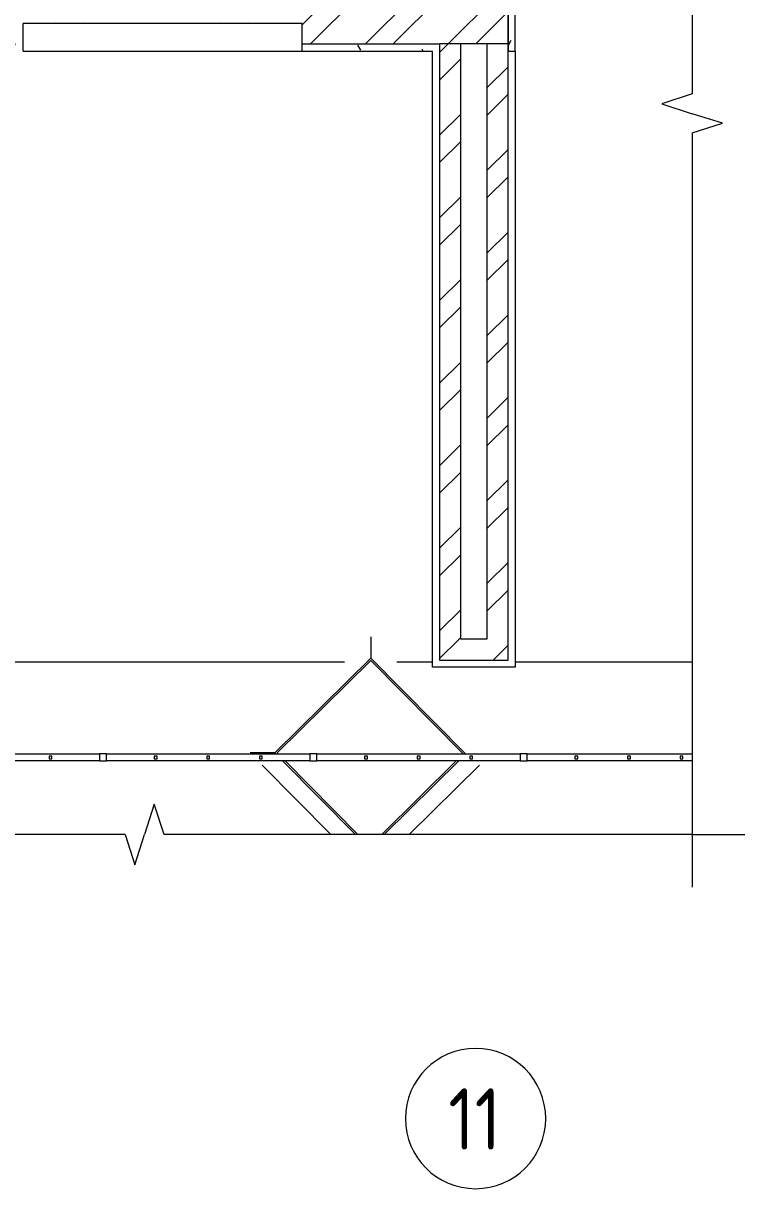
# Model space of a CAD drawing. Header units: millimetres. Extents: x -515342 to 330399, y -224905 to 507333.
# Drawn here: x -388295 to -384180, y 486546 to 493194 of the extents above; entities that cross this region are included whole.
import ezdxf

# ---------------------------------------------------------------- set-up
doc = ezdxf.new("R2010")
doc.units = ezdxf.units.MM
for name, color, linetype, lineweight in [('Аннотация', 7, 'Continuous', 0), ('Витраж', 7, 'Continuous', 0), ('Крыша', 7, 'Continuous', 0), ('Обобщенные модели', 7, 'Continuous', 0), ('Оси', 7, 'Continuous', 0), ('Стены', 7, 'Continuous', 0), ('Стены внутренние', 7, 'Continuous', 0), ('Стены наружные', 7, 'Continuous', 0), ('Стены несущие', 7, 'Continuous', 0), ('Стены отделка', 7, 'Continuous', 0), ('Узлы', 7, 'Continuous', 0)]:
    doc.layers.add(name, color=color, linetype=linetype, lineweight=lineweight)
doc.styles.add('GOST Common', font='', dxfattribs={"width": 0.9, "height": 350})
doc.styles.get('GOST Common').set_extended_font_data('GOST Common')
pattern_1 = [(45, (-474945.14, 488866.48), (-235.7317, 235.7317), []), (45, (-474788, 488866.48), (-235.7317, 235.7317), [])]
pattern_2 = [(0, (-474945.14, 488866.48), (406.4, 101.6), [33.528, -271.272, 33.528, -271.272, -1625.6]), (0, (-474945.14, 488866.48), (406.4, 101.6), [-609.6, 33.528, -576.072, 33.528, -271.272, -711.2]), (0, (-474945.14, 488866.48), (406.4, 101.6), [-1524, 33.528, -169.672, 33.528, -474.472]), (120, (-474792.74, 488917.28), (-291.18818, 301.15272), [33.528, -271.272, 33.528, -271.272, -1625.6]), (120, (-474792.74, 488917.28), (-291.18818, 301.15272), [-609.6, 33.528, -576.072, 33.528, -271.272, -711.2]), (120, (-474792.74, 488917.28), (-291.18818, 301.15272), [-1524, 33.528, -169.672, 33.528, -474.472]), (240, (-474741.94, 489120.48), (-115.21182, -402.75272), [33.528, -271.272, 33.528, -271.272, -1625.6]), (240, (-474741.94, 489120.48), (-115.21182, -402.75272), [-609.6, 33.528, -576.072, 33.528, -271.272, -711.2]), (240, (-474741.94, 489120.48), (-115.21182, -402.75272), [-1524, 33.528, -169.672, 33.528, -474.472])]

# ---------------------------------------------------------------- blocks, each defined once
blk = doc.blocks.new('Прямоугольный импост - АР_Импост_16х16 _вертикальное заполнение ограждений_-10058717-О_АР_П_Крыша - фрагмент 3')
at = {"layer": 'Витраж', "lineweight": 18}
for p, q in [((-8, 8), (8, 8)), ((-8, -8), (-8, 8)), ((8, 8), (8, -8)), ((8, -8), (-8, -8))]:
    blk.add_line(p, q, dxfattribs=at)
blk = doc.blocks.new('Прямоугольный импост - АР_Импост_40х40 _поручень ограждения на кровле_-10059252-О_АР_П_Крыша - фрагмент 3')
at = {"layer": 'Витраж', "lineweight": 18}
for p, q in [((-20, 20), (20, 20)), ((-20, -20), (-20, 20)), ((20, 20), (20, -20)), ((20, -20), (-20, -20))]:
    blk.add_line(p, q, dxfattribs=at)
blk = doc.blocks.new('Прямоугольный импост - АР_Импост_40х40 _поручень ограждения на кровле_-10058582-О_АР_П_Крыша - фрагмент 3')
at = {"layer": 'Витраж'}
for p, q in [((90405, 160), (90465, 160)), ((90465, 120), (90405, 120))]:
    blk.add_line(p, q, dxfattribs=at)
blk = doc.blocks.new('Прямоугольный импост - АР_Импост_40х40 _поручень ограждения на кровле_-V9-О_АР_П_Крыша - фрагмент 3')
at = {"layer": 'Витраж'}
for p, q in [((90105, 160), (90405, 160)), ((90405, 120), (90105, 120))]:
    blk.add_line(p, q, dxfattribs=at)
blk = doc.blocks.new('Прямоугольный импост - АР_Импост_40х40 _поручень ограждения на кровле_-V10-О_АР_П_Крыша - фрагмент 3')
at = {"layer": 'Витраж'}
for p, q in [((89525, 160), (89805, 160)), ((89805, 120), (89525, 120))]:
    blk.add_line(p, q, dxfattribs=at)
blk = doc.blocks.new('Прямоугольный импост - АР_Импост_40х40 _поручень ограждения на кровле_-V11-О_АР_П_Крыша - фрагмент 3')
at = {"layer": 'Витраж'}
for p, q in [((89205, 160), (89485, 160)), ((89485, 120), (89205, 120))]:
    blk.add_line(p, q, dxfattribs=at)
blk = doc.blocks.new('откос_окно_штукатурка - АР_Отделка_Откос-10187838-О_АР_П_Крыша - фрагмент 3')
at = {"layer": 'Обобщенные модели'}
for p, q in [((-795, 0), (-795, 156)), ((795, 156), (-795, 156)), ((795, 0), (795, 156)), ((-795, 0), (795, 0))]:
    blk.add_line(p, q, dxfattribs=at)
blk = doc.blocks.new('Обрыв_Прямоугольник - По умолчанию-9739467-О_АР_П_Крыша - фрагмент 3')
at = {"layer": 'Узлы'}
for p, q in [((6248.9, 0), (6248.9, -3999.9)), ((6248.9, -4222.5), (6248.9, -8225)), ((3014.5, -8225), (0, -8225)), ((6248.9, -8225), (3237.1, -8225))]:
    blk.add_line(p, q, dxfattribs=at)
blk = doc.blocks.new('Ось сетки - Круг_Ø8 мм-6577-О_АР_П_Крыша - фрагмент 3')
at = {"layer": 'Оси'}
for start, end in [(360, 180), (180, 360)]:
    blk.add_arc((0, 0), 4, start, end, dxfattribs=at)

msp = doc.modelspace()

# ---------------------------------------------------------------- hatches: boundary and pattern name
at = {"layer": 'Стены внутренние'}
h = msp.add_hatch(dxfattribs=at)
h.set_pattern_fill('FP_2', color=256, style=0, pattern_type=2)
h.set_pattern_definition(pattern_2)
h.paths.add_polyline_path([(-385490.1429, 493036.4811), (-385490.1429, 495451.4811), (-385530.1429, 495451.4811), (-385530.1429, 493036.4811)])
h = msp.add_hatch(dxfattribs=at)
h.set_pattern_fill('FP_1', color=256, style=0, pattern_type=2)
h.set_pattern_definition(pattern_1)
h.paths.add_polyline_path([(-385530.1429, 493076.4811), (-385530.1429, 493456.4811), (-389510.1429, 493456.4811), (-389510.1429, 493076.4811), (-388295.1429, 493076.4811), (-388295.1429, 493192.4811), (-386705.1429, 493192.4811), (-386705.1429, 493076.4811), (-385574.8433, 493076.4811)])
h.paths.add_polyline_path([(-386705.1429, 493196.4811), (-388295.1429, 493196.4811), (-388295.1429, 493256.4811), (-386705.1429, 493255.5922), (-386705.1429, 493210.4811)])
h = msp.add_hatch(dxfattribs=at)
h.set_pattern_fill('FP_2', color=256, style=0, pattern_type=2)
h.set_pattern_definition(pattern_2)
h.paths.add_polyline_path([(-388295.1429, 493036.4811), (-388295.1429, 493076.4811), (-389080.1429, 493076.4811), (-389080.1429, 493036.4811), (-388527.7774, 493036.4811)])
h.paths.add_polyline_path([(-386559.1547, 493036.4811), (-385960.1429, 493036.4811), (-385960.1429, 493076.4811), (-386705.1429, 493076.4811), (-386705.1429, 493036.4811)])
at = {"layer": 'Стены наружные'}
h = msp.add_hatch(dxfattribs=at)
h.set_pattern_fill('FP_1', color=256, style=0, pattern_type=2)
h.set_pattern_definition(pattern_1)
h.paths.add_polyline_path([(-385920.1429, 489681.4811), (-385800.1429, 489681.4811), (-385800.1429, 493076.4811), (-385920.1429, 493076.4811), (-385920.1429, 489683.3979)])
h = msp.add_hatch(dxfattribs=at)
h.set_pattern_fill('FP_1', color=256, style=0, pattern_type=2)
h.set_pattern_definition(pattern_1)
h.paths.add_polyline_path([(-385650.1429, 489681.4811), (-385530.1429, 489681.4811), (-385530.1429, 493076.4811), (-385650.1429, 493076.4811), (-385650.1429, 489683.3979)])
h = msp.add_hatch(dxfattribs=at)
h.set_pattern_fill('FP_1', color=256, style=0, pattern_type=2)
h.set_pattern_definition(pattern_1)
h.paths.add_polyline_path([(-385530.1429, 489561.4811), (-385530.1429, 489681.4811), (-385920.1429, 489681.4811), (-385920.1429, 489561.4811), (-385531.5736, 489561.4811)])

# ---------------------------------------------------------------- linework, layer by layer
at = {"layer": 'Аннотация'}
for p, q in [((-384480.1429, 492791.5985), (-384653.4431, 492735.2898)), ((-384480.1429, 492791.5985), (-384653.4431, 492735.2898)), ((-384653.4431, 492735.2898), (-384480.1429, 492678.9811)), ((-384653.4431, 492735.2898), (-384480.1429, 492678.9811)), ((-384306.9378, 492623.9811), (-384480.1429, 492678.9811)), ((-384306.9378, 492623.9811), (-384480.1429, 492678.9811)), ((-384480.1429, 492568.9811), (-384306.9378, 492623.9811)), ((-384480.1429, 492568.9811), (-384306.9378, 492623.9811)), ((-387548.2992, 488739.7814), (-387604.6079, 488566.4811)), ((-387548.2992, 488739.7814), (-387604.6079, 488566.4811)), ((-387491.9906, 488566.4811), (-387548.2992, 488739.7814)), ((-387491.9906, 488566.4811), (-387548.2992, 488739.7814)), ((-387714.6079, 488566.4811), (-387659.6079, 488393.276)), ((-387714.6079, 488566.4811), (-387659.6079, 488393.276)), ((-387659.6079, 488393.276), (-387604.6079, 488566.4811)), ((-387659.6079, 488393.276), (-387604.6079, 488566.4811)), ((-384480.1429, 488566.4811), (-384180.1429, 488566.4811)), ((-384480.1429, 488566.4811), (-384480.1429, 488266.4811))]:
    msp.add_line(p, q, dxfattribs=at)
at = {"layer": 'Крыша'}
for p, q in [((-389004.8182, 489551.4811), (-386463.878, 489551.4811)), ((-386846.7158, 489031.6857), (-386313.4867, 489559.1009)), ((-386313.4867, 489559.1009), (-385786.6742, 489026.4811)), ((-386164.8182, 489551.4811), (-385960.1429, 489551.4811)), ((-385490.1429, 489551.4811), (-384480.1429, 489551.4811)), ((-386841.5679, 489026.4811), (-386846.7158, 489031.6857)), ((-386386.5834, 488566.4811), (-386802.004, 488986.4811)), ((-385825.8965, 488986.4811), (-386250.5263, 488566.4811))]:
    msp.add_line(p, q, dxfattribs=at)
at = {"layer": 'Стены'}
for p, q in [((-386312.7496, 489693.5696), (-386313.4092, 489573.2428)), ((-386860.8577, 489031.7632), (-387000.6643, 489032.5296)), ((-386933.5589, 488963.0629), (-386541.3011, 488566.4811)), ((-385693.1496, 488963.0629), (-386094.103, 488566.4811))]:
    msp.add_line(p, q, dxfattribs=at)
at = {"layer": 'Стены внутренние'}
for p, q in [((-385960.1429, 493076.4811), (-385920.1429, 493076.4811)), ((-385920.1429, 493076.4811), (-385920.1429, 489561.4811)), ((-385960.1429, 489521.4811), (-385960.1429, 493036.4811)), ((-385530.1429, 489561.4811), (-385530.1429, 493036.4811)), ((-385530.1429, 493036.4811), (-385490.1429, 493036.4811)), ((-385490.1429, 493036.4811), (-385490.1429, 489521.4811)), ((-385920.1429, 489561.4811), (-385530.1429, 489561.4811)), ((-385490.1429, 489521.4811), (-385960.1429, 489521.4811))]:
    msp.add_line(p, q, dxfattribs=at)
at = {"layer": 'Стены наружные'}
for p, q in [((-386860.8577, 489031.7632), (-386313.4092, 489573.2428)), ((-386313.4092, 489573.2428), (-385772.6089, 489026.4811)), ((-386860.8577, 489031.7632), (-386855.6332, 489026.4811)), ((-386400.6486, 488566.4811), (-386816.0693, 488986.4811)), ((-385811.6762, 488986.4811), (-386236.306, 488566.4811))]:
    msp.add_line(p, q, dxfattribs=at)
at = {"layer": 'Стены несущие'}
for p, q in [((-385530.1429, 493036.4811), (-385530.1429, 495451.4811)), ((-386705.1429, 493076.4811), (-385960.1429, 493076.4811)), ((-385530.1429, 493076.4811), (-385920.1429, 493076.4811)), ((-385800.1429, 489681.4811), (-385800.1429, 493076.4811)), ((-385650.1429, 493076.4811), (-385650.1429, 489681.4811)), ((-385650.1429, 489681.4811), (-385800.1429, 489681.4811))]:
    msp.add_line(p, q, dxfattribs=at)
at = {"layer": 'Стены отделка'}
for p, q in [((-385530.1429, 495451.4811), (-385530.1429, 493036.4811)), ((-385490.1429, 493036.4811), (-385490.1429, 495491.4811)), ((-386705.1429, 493036.4811), (-385960.1429, 493036.4811))]:
    msp.add_line(p, q, dxfattribs=at)

# ---------------------------------------------------------------- block references
at = {"layer": 'Витраж'}
for name, p in [('Прямоугольный импост - АР_Импост_40х40 _поручень ограждения на кровле_-V9-О_АР_П_Крыша - фрагмент 3', (-478545.1429, 488866.4811)), ('Прямоугольный импост - АР_Импост_40х40 _поручень ограждения на кровле_-V11-О_АР_П_Крыша - фрагмент 3', (-477345.1429, 488866.4811)), ('Прямоугольный импост - АР_Импост_40х40 _поручень ограждения на кровле_-V10-О_АР_П_Крыша - фрагмент 3', (-477345.1429, 488866.4811)), ('Прямоугольный импост - АР_Импост_40х40 _поручень ограждения на кровле_-V9-О_АР_П_Крыша - фрагмент 3', (-477645.1429, 488866.4811)), ('Прямоугольный импост - АР_Импост_40х40 _поручень ограждения на кровле_-V9-О_АР_П_Крыша - фрагмент 3', (-477345.1429, 488866.4811)), ('Прямоугольный импост - АР_Импост_40х40 _поручень ограждения на кровле_-V11-О_АР_П_Крыша - фрагмент 3', (-476145.1429, 488866.4811)), ('Прямоугольный импост - АР_Импост_40х40 _поручень ограждения на кровле_-V10-О_АР_П_Крыша - фрагмент 3', (-476145.1429, 488866.4811)), ('Прямоугольный импост - АР_Импост_40х40 _поручень ограждения на кровле_-V9-О_АР_П_Крыша - фрагмент 3', (-476445.1429, 488866.4811)), ('Прямоугольный импост - АР_Импост_40х40 _поручень ограждения на кровле_-V9-О_АР_П_Крыша - фрагмент 3', (-476145.1429, 488866.4811)), ('Прямоугольный импост - АР_Импост_40х40 _поручень ограждения на кровле_-V11-О_АР_П_Крыша - фрагмент 3', (-474945.1429, 488866.4811)), ('Прямоугольный импост - АР_Импост_40х40 _поручень ограждения на кровле_-V10-О_АР_П_Крыша - фрагмент 3', (-474945.1429, 488866.4811)), ('Прямоугольный импост - АР_Импост_40х40 _поручень ограждения на кровле_-V9-О_АР_П_Крыша - фрагмент 3', (-475245.1429, 488866.4811)), ('Прямоугольный импост - АР_Импост_40х40 _поручень ограждения на кровле_-V9-О_АР_П_Крыша - фрагмент 3', (-474945.1429, 488866.4811)), ('Прямоугольный импост - АР_Импост_40х40 _поручень ограждения на кровле_-10058582-О_АР_П_Крыша - фрагмент 3', (-474945.1429, 488866.4811))]:
    msp.add_blockref(name, p, dxfattribs=at)
at = {"layer": 'Витраж', "extrusion": (0, 0, -1), "rotation": 180}
for name, p in [('Прямоугольный импост - АР_Импост_16х16 _вертикальное заполнение ограждений_-10058717-О_АР_П_Крыша - фрагмент 3', (388140.1429, 489006.4811)), ('Прямоугольный импост - АР_Импост_40х40 _поручень ограждения на кровле_-10059252-О_АР_П_Крыша - фрагмент 3', (387840.1429, 489006.4811)), ('Прямоугольный импост - АР_Импост_16х16 _вертикальное заполнение ограждений_-10058717-О_АР_П_Крыша - фрагмент 3', (387540.1429, 489006.4811)), ('Прямоугольный импост - АР_Импост_16х16 _вертикальное заполнение ограждений_-10058717-О_АР_П_Крыша - фрагмент 3', (387240.1429, 489006.4811)), ('Прямоугольный импост - АР_Импост_16х16 _вертикальное заполнение ограждений_-10058717-О_АР_П_Крыша - фрагмент 3', (386940.1429, 489006.4811)), ('Прямоугольный импост - АР_Импост_40х40 _поручень ограждения на кровле_-10059252-О_АР_П_Крыша - фрагмент 3', (386640.1429, 489006.4811)), ('Прямоугольный импост - АР_Импост_16х16 _вертикальное заполнение ограждений_-10058717-О_АР_П_Крыша - фрагмент 3', (386340.1429, 489006.4811)), ('Прямоугольный импост - АР_Импост_16х16 _вертикальное заполнение ограждений_-10058717-О_АР_П_Крыша - фрагмент 3', (386040.1429, 489006.4811)), ('Прямоугольный импост - АР_Импост_16х16 _вертикальное заполнение ограждений_-10058717-О_АР_П_Крыша - фрагмент 3', (385740.1429, 489006.4811)), ('Прямоугольный импост - АР_Импост_40х40 _поручень ограждения на кровле_-10059252-О_АР_П_Крыша - фрагмент 3', (385440.1429, 489006.4811)), ('Прямоугольный импост - АР_Импост_16х16 _вертикальное заполнение ограждений_-10058717-О_АР_П_Крыша - фрагмент 3', (385140.1429, 489006.4811)), ('Прямоугольный импост - АР_Импост_16х16 _вертикальное заполнение ограждений_-10058717-О_АР_П_Крыша - фрагмент 3', (384840.1429, 489006.4811)), ('Прямоугольный импост - АР_Импост_16х16 _вертикальное заполнение ограждений_-10058717-О_АР_П_Крыша - фрагмент 3', (384540.1429, 489006.4811))]:
    msp.add_blockref(name, p, dxfattribs=at)
at = {"layer": 'Обобщенные модели'}
msp.add_blockref('откос_окно_штукатурка - АР_Отделка_Откос-10187838-О_АР_П_Крыша - фрагмент 3', (-387500.1429, 493036.4811), dxfattribs=at)
at = {"layer": 'Оси', "xscale": 99.99999999999993, "yscale": 99.99999999999993, "zscale": 99.99999999999993}
msp.add_blockref('Ось сетки - Круг_Ø8 мм-6577-О_АР_П_Крыша - фрагмент 3', (-385715.1429, 486946.0287), dxfattribs=at)
at = {"layer": 'Узлы'}
msp.add_blockref('Обрыв_Прямоугольник - По умолчанию-9739467-О_АР_П_Крыша - фрагмент 3', (-390729.073, 496791.4811), dxfattribs=at)

# ---------------------------------------------------------------- texts
at = {"layer": 'Оси', "insert": (-385870.7735, 487118.562), "char_height": 350, "width": 375.18975, "attachment_point": 1, "style": 'GOST Common'}
msp.add_mtext('11', dxfattribs=at)

doc.saveas('drawing.dxf')
